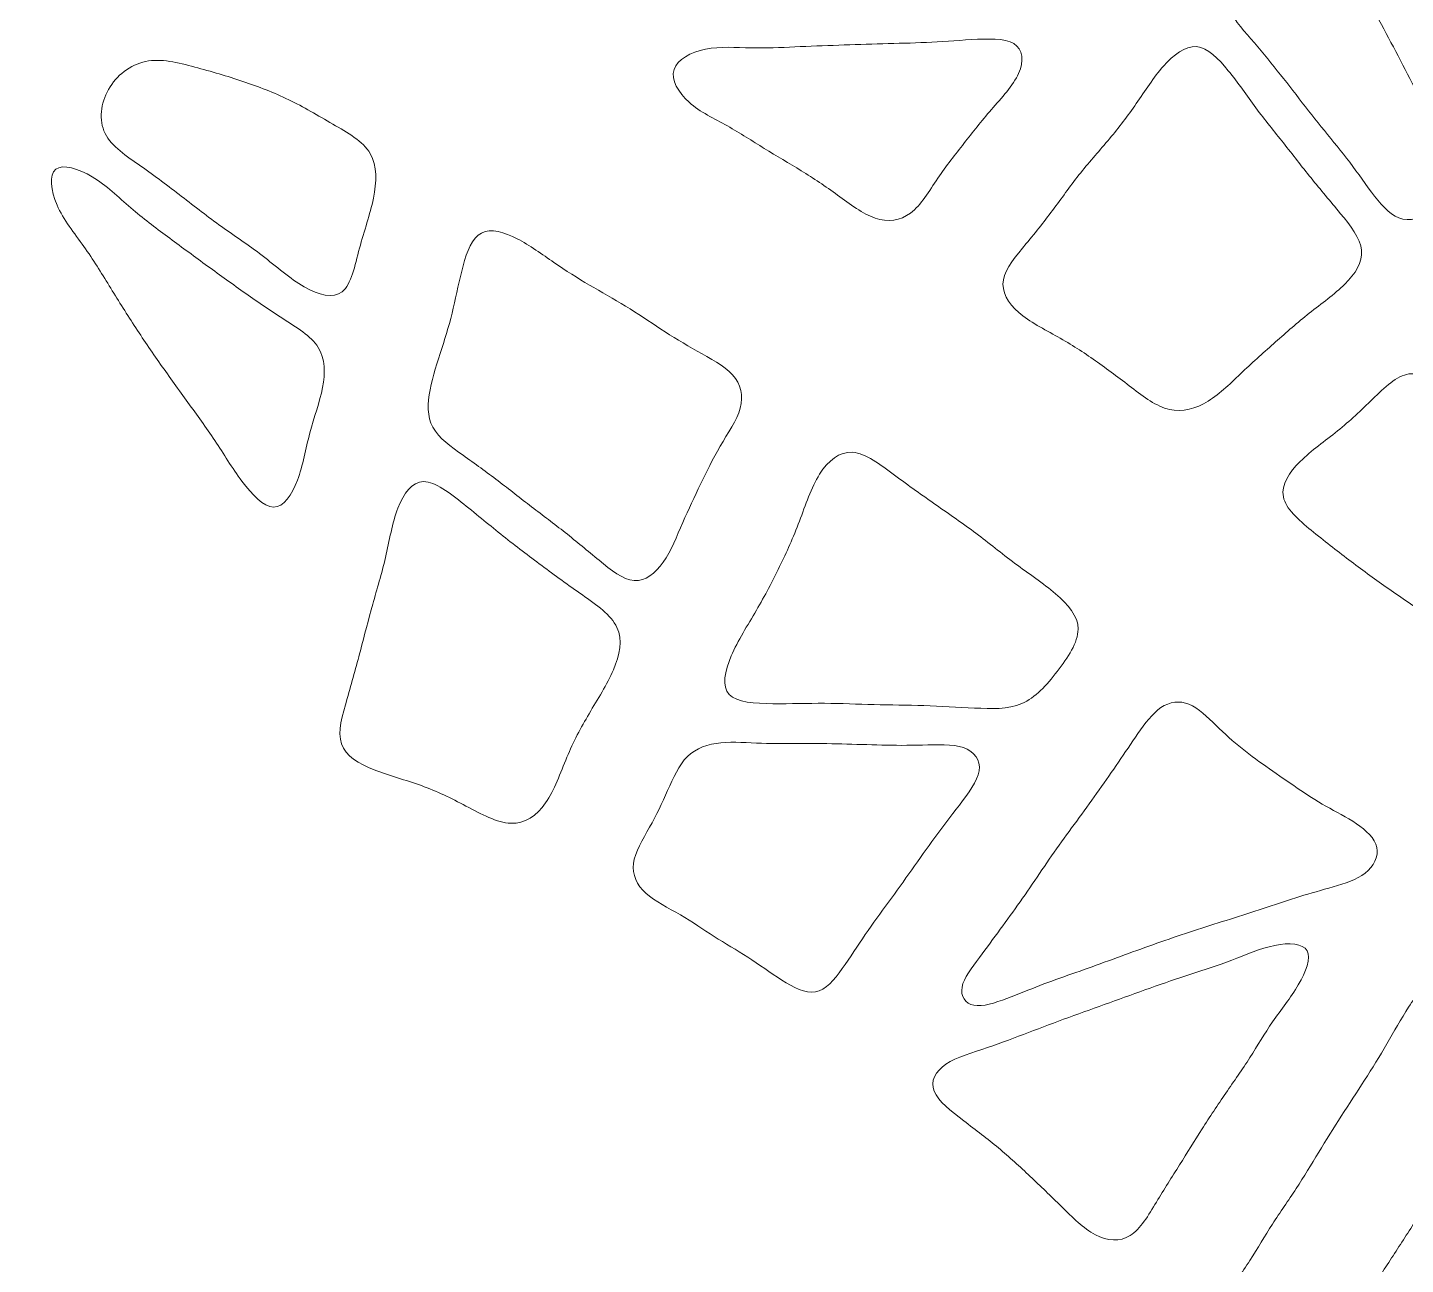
# Model space of a CAD drawing. Header units: inches. Extents: x 36 to 79.2, y 17.3 to 55.9.
# Drawn here: x 57.2 to 64.06, y 22.3 to 28.46 of the extents above; entities that cross this region are included whole.
import ezdxf

# ---------------------------------------------------------------- set-up
doc = ezdxf.new("R2010")
doc.units = ezdxf.units.IN
doc.layers.add('01_ORIGINAL_CAD', color=7, linetype='CONTINUOUS', lineweight=20)
doc.layers.add('10_EXTENSION_MASSES', color=7, linetype='CONTINUOUS', lineweight=15)

msp = doc.modelspace()

# ---------------------------------------------------------------- linework, layer by layer
at = {"layer": '01_ORIGINAL_CAD'}
msp.add_lwpolyline([(53.6498, 30.945, -0.14301), (60.2429, 31.6303, -0.286424), (65.3601, 28.4306), (66.4807, 23.8898, -0.272091), (64.8996, 18.9541), (63.6613, 17.5325)], format="xyb", dxfattribs=at)
at = {"layer": '10_EXTENSION_MASSES'}
for points, knots in [([(63.1815, 28.5664), (63.1677, 28.6222), (63.1906, 28.6784), (63.2282, 28.7312), (63.2658, 28.784), (63.318, 28.8334), (63.365, 28.8911), (63.4119, 28.9489), (63.4537, 29.0151), (63.5009, 29.0412), (63.548, 29.0673), (63.6004, 29.0533), (63.6421, 29.01), (63.6837, 28.9666), (63.7146, 28.8938), (63.7467, 28.8292), (63.7787, 28.7645), (63.8119, 28.7079), (63.845, 28.6501), (63.8781, 28.5922), (63.911, 28.5331), (63.9432, 28.4734), (63.9753, 28.4137), (64.0067, 28.3534), (64.0378, 28.2934), (64.0688, 28.2333), (64.0995, 28.1734), (64.1309, 28.1138), (64.1622, 28.0541), (64.1943, 27.9947), (64.2304, 27.9339), (64.2666, 27.8731), (64.3067, 27.8111), (64.3123, 27.7521), (64.3178, 27.6931), (64.2886, 27.6372), (64.2411, 27.5888), (64.1935, 27.5404), (64.1274, 27.4995), (64.0711, 27.5007), (64.0148, 27.5019), (63.9683, 27.5453), (63.9251, 27.5972), (63.8819, 27.6492), (63.8421, 27.7098), (63.801, 27.7656), (63.7599, 27.8213), (63.7174, 27.8722), (63.6751, 27.9244), (63.6328, 27.9765), (63.5905, 28.0299), (63.5489, 28.0833), (63.5073, 28.1366), (63.4663, 28.19), (63.4244, 28.2426), (63.3824, 28.2953), (63.3396, 28.3474), (63.2928, 28.4012), (63.2461, 28.455), (63.1954, 28.5105), (63.1815, 28.5664)], [0, 0, 0, 0, 0.05, 0.05, 0.05, 0.1, 0.1, 0.1, 0.15, 0.15, 0.15, 0.2, 0.2, 0.2, 0.25, 0.25, 0.25, 0.3, 0.3, 0.3, 0.35, 0.35, 0.35, 0.4, 0.4, 0.4, 0.45, 0.45, 0.45, 0.5, 0.5, 0.5, 0.55, 0.55, 0.55, 0.6, 0.6, 0.6, 0.65, 0.65, 0.65, 0.7, 0.7, 0.7, 0.75, 0.75, 0.75, 0.8, 0.8, 0.8, 0.85, 0.85, 0.85, 0.9, 0.9, 0.9, 0.95, 0.95, 0.95, 1, 1, 1, 1]), ([(60.4937, 28.0851), (60.4394, 28.1338), (60.4028, 28.1981), (60.4184, 28.2484), (60.4341, 28.2987), (60.5021, 28.3351), (60.5754, 28.3498), (60.6487, 28.3646), (60.7273, 28.3577), (60.8022, 28.3561), (60.8771, 28.3545), (60.9483, 28.3582), (61.0205, 28.3614), (61.0927, 28.3646), (61.166, 28.3673), (61.2392, 28.3699), (61.3125, 28.3725), (61.3858, 28.3751), (61.4586, 28.3771), (61.5314, 28.379), (61.6037, 28.3802), (61.676, 28.3837), (61.7484, 28.3871), (61.8208, 28.3928), (61.9002, 28.3974), (61.9795, 28.402), (62.0659, 28.4055), (62.1116, 28.3774), (62.1573, 28.3494), (62.1623, 28.2897), (62.1356, 28.2291), (62.1088, 28.1685), (62.0503, 28.1069), (61.9997, 28.0487), (61.9491, 27.9906), (61.9066, 27.9358), (61.8632, 27.8806), (61.8198, 27.8253), (61.7755, 27.7696), (61.7328, 27.7065), (61.69, 27.6433), (61.6488, 27.5727), (61.5973, 27.5337), (61.5458, 27.4947), (61.484, 27.4873), (61.4213, 27.5082), (61.3586, 27.5291), (61.295, 27.5782), (61.2337, 27.6226), (61.1724, 27.6669), (61.1134, 27.7065), (61.0525, 27.7442), (60.9917, 27.7819), (60.9289, 27.8179), (60.8684, 27.8552), (60.8079, 27.8926), (60.7496, 27.9314), (60.6846, 27.9673), (60.6197, 28.0033), (60.5479, 28.0364), (60.4937, 28.0851)], [0, 0, 0, 0, 0.05, 0.05, 0.05, 0.1, 0.1, 0.1, 0.15, 0.15, 0.15, 0.2, 0.2, 0.2, 0.25, 0.25, 0.25, 0.3, 0.3, 0.3, 0.35, 0.35, 0.35, 0.4, 0.4, 0.4, 0.45, 0.45, 0.45, 0.5, 0.5, 0.5, 0.55, 0.55, 0.55, 0.6, 0.6, 0.6, 0.65, 0.65, 0.65, 0.7, 0.7, 0.7, 0.75, 0.75, 0.75, 0.8, 0.8, 0.8, 0.85, 0.85, 0.85, 0.9, 0.9, 0.9, 0.95, 0.95, 0.95, 1, 1, 1, 1]), ([(62.0594, 27.2006), (62.0696, 27.2597), (62.1235, 27.3212), (62.1733, 27.3811), (62.2232, 27.4409), (62.269, 27.4991), (62.3129, 27.558), (62.3567, 27.6169), (62.3986, 27.6766), (62.4448, 27.7342), (62.4909, 27.7918), (62.5413, 27.8474), (62.5884, 27.9037), (62.6355, 27.96), (62.6792, 28.017), (62.722, 28.0793), (62.7649, 28.1415), (62.8069, 28.2089), (62.8571, 28.2654), (62.9073, 28.3218), (62.9657, 28.3673), (63.0218, 28.3625), (63.0779, 28.3578), (63.1317, 28.3028), (63.1804, 28.2428), (63.2291, 28.1829), (63.2728, 28.1179), (63.3179, 28.0572), (63.363, 27.9965), (63.4097, 27.94), (63.4553, 27.8825), (63.501, 27.8249), (63.5456, 27.7662), (63.5926, 27.7081), (63.6395, 27.65), (63.6888, 27.5925), (63.7385, 27.532), (63.7881, 27.4714), (63.8383, 27.408), (63.8444, 27.3479), (63.8505, 27.2878), (63.8126, 27.2311), (63.7609, 27.1796), (63.7092, 27.1281), (63.6438, 27.0818), (63.584, 27.0347), (63.5242, 26.9875), (63.4701, 26.9394), (63.4157, 26.8911), (63.3612, 26.8429), (63.3065, 26.7944), (63.2513, 26.7422), (63.1961, 26.69), (63.1405, 26.6341), (63.0794, 26.5966), (63.0183, 26.5591), (62.9517, 26.5402), (62.887, 26.5548), (62.8223, 26.5695), (62.7595, 26.6178), (62.6984, 26.6644), (62.6373, 26.711), (62.578, 26.7558), (62.5181, 26.7978), (62.4582, 26.8397), (62.3978, 26.8788), (62.3308, 26.9167), (62.2637, 26.9546), (62.1899, 26.9914), (62.1363, 27.0381), (62.0827, 27.0848), (62.0492, 27.1415), (62.0594, 27.2006)], [0, 0, 0, 0, 0.041667, 0.041667, 0.041667, 0.083333, 0.083333, 0.083333, 0.125, 0.125, 0.125, 0.166667, 0.166667, 0.166667, 0.208333, 0.208333, 0.208333, 0.25, 0.25, 0.25, 0.291667, 0.291667, 0.291667, 0.333333, 0.333333, 0.333333, 0.375, 0.375, 0.375, 0.416667, 0.416667, 0.416667, 0.458333, 0.458333, 0.458333, 0.5, 0.5, 0.5, 0.541667, 0.541667, 0.541667, 0.583333, 0.583333, 0.583333, 0.625, 0.625, 0.625, 0.666667, 0.666667, 0.666667, 0.708333, 0.708333, 0.708333, 0.75, 0.75, 0.75, 0.791667, 0.791667, 0.791667, 0.833333, 0.833333, 0.833333, 0.875, 0.875, 0.875, 0.916667, 0.916667, 0.916667, 0.958333, 0.958333, 0.958333, 1, 1, 1, 1]), ([(57.5835, 27.9305), (57.5511, 27.9965), (57.5612, 28.0806), (57.6005, 28.1496), (57.6399, 28.2185), (57.7085, 28.2724), (57.7855, 28.2886), (57.8625, 28.3048), (57.9478, 28.2833), (58.0301, 28.261), (58.1125, 28.2386), (58.1918, 28.2154), (58.2698, 28.1893), (58.3478, 28.1632), (58.4244, 28.1342), (58.4984, 28.0983), (58.5724, 28.0623), (58.6438, 28.0195), (58.7177, 27.9767), (58.7917, 27.934), (58.8683, 27.8913), (58.9045, 27.8298), (58.9408, 27.7683), (58.9368, 27.6878), (58.9203, 27.6069), (58.9038, 27.5261), (58.8747, 27.4447), (58.8513, 27.3578), (58.828, 27.2709), (58.8104, 27.1784), (58.7653, 27.1418), (58.7202, 27.1053), (58.6476, 27.1248), (58.5763, 27.1656), (58.5051, 27.2064), (58.4352, 27.2687), (58.3665, 27.3217), (58.2978, 27.3747), (58.2302, 27.4184), (58.1636, 27.4661), (58.0969, 27.5137), (58.0312, 27.5653), (57.965, 27.6164), (57.8989, 27.6674), (57.8323, 27.7181), (57.7616, 27.7674), (57.6908, 27.8166), (57.616, 27.8645), (57.5835, 27.9305)], [0, 0, 0, 0, 0.0625, 0.0625, 0.0625, 0.125, 0.125, 0.125, 0.1875, 0.1875, 0.1875, 0.25, 0.25, 0.25, 0.3125, 0.3125, 0.3125, 0.375, 0.375, 0.375, 0.4375, 0.4375, 0.4375, 0.5, 0.5, 0.5, 0.5625, 0.5625, 0.5625, 0.625, 0.625, 0.625, 0.6875, 0.6875, 0.6875, 0.75, 0.75, 0.75, 0.8125, 0.8125, 0.8125, 0.875, 0.875, 0.875, 0.9375, 0.9375, 0.9375, 1, 1, 1, 1]), ([(57.3381, 27.7515), (57.3726, 27.7788), (57.4504, 27.7552), (57.5199, 27.7136), (57.5894, 27.6719), (57.6507, 27.6122), (57.7116, 27.5597), (57.7724, 27.5072), (57.8328, 27.4621), (57.8946, 27.4162), (57.9565, 27.3703), (58.0198, 27.3236), (58.0828, 27.2776), (58.1458, 27.2316), (58.2086, 27.1862), (58.2722, 27.1413), (58.3358, 27.0965), (58.4002, 27.0521), (58.4685, 27.0084), (58.5368, 26.9647), (58.6089, 26.9215), (58.6451, 26.8644), (58.6812, 26.8073), (58.6813, 26.7363), (58.6671, 26.6636), (58.653, 26.591), (58.6246, 26.5167), (58.6038, 26.4379), (58.583, 26.3592), (58.5698, 26.2759), (58.5423, 26.2031), (58.5149, 26.1303), (58.4731, 26.0681), (58.4233, 26.0682), (58.3735, 26.0684), (58.3156, 26.1309), (58.2657, 26.1974), (58.2159, 26.2639), (58.1742, 26.3343), (58.1307, 26.4001), (58.0871, 26.4659), (58.0417, 26.527), (57.9962, 26.5895), (57.9507, 26.652), (57.9051, 26.7158), (57.8603, 26.7798), (57.8155, 26.8439), (57.7714, 26.9082), (57.7287, 26.9736), (57.6859, 27.039), (57.6445, 27.1056), (57.6042, 27.1711), (57.5639, 27.2365), (57.5248, 27.3008), (57.4778, 27.3668), (57.4308, 27.4327), (57.376, 27.5005), (57.3441, 27.5733), (57.3123, 27.6462), (57.3036, 27.7242), (57.3381, 27.7515)], [0, 0, 0, 0, 0.05, 0.05, 0.05, 0.1, 0.1, 0.1, 0.15, 0.15, 0.15, 0.2, 0.2, 0.2, 0.25, 0.25, 0.25, 0.3, 0.3, 0.3, 0.35, 0.35, 0.35, 0.4, 0.4, 0.4, 0.45, 0.45, 0.45, 0.5, 0.5, 0.5, 0.55, 0.55, 0.55, 0.6, 0.6, 0.6, 0.65, 0.65, 0.65, 0.7, 0.7, 0.7, 0.75, 0.75, 0.75, 0.8, 0.8, 0.8, 0.85, 0.85, 0.85, 0.9, 0.9, 0.9, 0.95, 0.95, 0.95, 1, 1, 1, 1]), ([(59.217, 26.4662), (59.1875, 26.5204), (59.1899, 26.5859), (59.2029, 26.6536), (59.216, 26.7213), (59.2399, 26.7912), (59.2615, 26.8586), (59.2831, 26.9261), (59.3024, 26.991), (59.3186, 27.0597), (59.3349, 27.1283), (59.3479, 27.2007), (59.3675, 27.2711), (59.387, 27.3415), (59.413, 27.4099), (59.4596, 27.434), (59.5061, 27.4582), (59.5731, 27.4381), (59.6368, 27.4055), (59.7006, 27.3729), (59.7611, 27.3278), (59.8203, 27.2871), (59.8795, 27.2464), (59.9374, 27.21), (59.9969, 27.175), (60.0565, 27.1399), (60.1178, 27.1061), (60.1774, 27.0695), (60.237, 27.0329), (60.2949, 26.9935), (60.353, 26.9556), (60.4111, 26.9178), (60.4694, 26.8815), (60.5338, 26.8455), (60.5981, 26.8095), (60.6685, 26.7738), (60.7101, 26.7273), (60.7517, 26.6807), (60.7647, 26.6233), (60.7482, 26.5621), (60.7317, 26.501), (60.6859, 26.436), (60.6481, 26.3719), (60.6103, 26.3078), (60.5805, 26.2446), (60.5507, 26.1823), (60.5208, 26.1199), (60.4909, 26.0585), (60.4617, 25.9912), (60.4325, 25.9238), (60.4041, 25.8506), (60.3649, 25.7942), (60.3257, 25.7378), (60.2757, 25.6982), (60.2201, 25.7027), (60.1645, 25.7072), (60.1033, 25.7559), (60.0452, 25.8034), (59.9872, 25.851), (59.9322, 25.8974), (59.8766, 25.9414), (59.8209, 25.9855), (59.7646, 26.027), (59.7089, 26.0698), (59.6532, 26.1126), (59.5981, 26.1565), (59.5416, 26.1995), (59.485, 26.2425), (59.4269, 26.2844), (59.3673, 26.3268), (59.3076, 26.3692), (59.2464, 26.412), (59.217, 26.4662)], [0, 0, 0, 0, 0.041667, 0.041667, 0.041667, 0.083333, 0.083333, 0.083333, 0.125, 0.125, 0.125, 0.166667, 0.166667, 0.166667, 0.208333, 0.208333, 0.208333, 0.25, 0.25, 0.25, 0.291667, 0.291667, 0.291667, 0.333333, 0.333333, 0.333333, 0.375, 0.375, 0.375, 0.416667, 0.416667, 0.416667, 0.458333, 0.458333, 0.458333, 0.5, 0.5, 0.5, 0.541667, 0.541667, 0.541667, 0.583333, 0.583333, 0.583333, 0.625, 0.625, 0.625, 0.666667, 0.666667, 0.666667, 0.708333, 0.708333, 0.708333, 0.75, 0.75, 0.75, 0.791667, 0.791667, 0.791667, 0.833333, 0.833333, 0.833333, 0.875, 0.875, 0.875, 0.916667, 0.916667, 0.916667, 0.958333, 0.958333, 0.958333, 1, 1, 1, 1]), ([(63.4546, 26.1199), (63.443, 26.179), (63.4839, 26.2414), (63.5388, 26.2961), (63.5936, 26.3508), (63.6625, 26.3977), (63.7245, 26.4478), (63.7865, 26.4979), (63.8416, 26.5512), (63.8999, 26.6075), (63.9583, 26.6639), (64.0199, 26.7232), (64.0803, 26.732), (64.1407, 26.7408), (64.1999, 26.699), (64.2535, 26.6429), (64.3071, 26.5869), (64.3551, 26.5165), (64.4034, 26.4521), (64.4517, 26.3878), (64.5004, 26.3294), (64.5492, 26.2695), (64.5981, 26.2097), (64.6472, 26.1483), (64.6954, 26.0869), (64.7436, 26.0255), (64.7909, 25.964), (64.8384, 25.9025), (64.8859, 25.841), (64.9337, 25.7794), (64.9855, 25.7159), (65.0372, 25.6524), (65.093, 25.5869), (65.1046, 25.5202), (65.1162, 25.4535), (65.0836, 25.3857), (65.0251, 25.3416), (64.9667, 25.2976), (64.8824, 25.2774), (64.8026, 25.2787), (64.7228, 25.28), (64.6474, 25.3028), (64.5733, 25.3272), (64.4992, 25.3516), (64.4263, 25.3777), (64.3579, 25.413), (64.2895, 25.4484), (64.2256, 25.4931), (64.161, 25.5372), (64.0964, 25.5813), (64.031, 25.6248), (63.9676, 25.6693), (63.9043, 25.7139), (63.8429, 25.7594), (63.781, 25.8062), (63.7191, 25.853), (63.6567, 25.9011), (63.5934, 25.953), (63.5302, 26.005), (63.4662, 26.0608), (63.4546, 26.1199)], [0, 0, 0, 0, 0.05, 0.05, 0.05, 0.1, 0.1, 0.1, 0.15, 0.15, 0.15, 0.2, 0.2, 0.2, 0.25, 0.25, 0.25, 0.3, 0.3, 0.3, 0.35, 0.35, 0.35, 0.4, 0.4, 0.4, 0.45, 0.45, 0.45, 0.5, 0.5, 0.5, 0.55, 0.55, 0.55, 0.6, 0.6, 0.6, 0.65, 0.65, 0.65, 0.7, 0.7, 0.7, 0.75, 0.75, 0.75, 0.8, 0.8, 0.8, 0.85, 0.85, 0.85, 0.9, 0.9, 0.9, 0.95, 0.95, 0.95, 1, 1, 1, 1]), ([(62.1508, 25.0894), (62.0819, 25.06), (61.9993, 25.0634), (61.9157, 25.0677), (61.8321, 25.0719), (61.7475, 25.077), (61.6638, 25.0797), (61.5802, 25.0823), (61.4975, 25.0826), (61.4156, 25.0847), (61.3336, 25.0868), (61.2522, 25.0907), (61.1687, 25.0911), (61.0852, 25.0914), (60.9994, 25.0883), (60.9109, 25.0893), (60.8224, 25.0902), (60.7311, 25.0952), (60.6934, 25.1354), (60.6556, 25.1757), (60.6713, 25.2511), (60.7038, 25.3273), (60.7362, 25.4034), (60.7854, 25.4802), (60.8287, 25.5543), (60.872, 25.6283), (60.9093, 25.6996), (60.9445, 25.7719), (60.9797, 25.8442), (61.0127, 25.9175), (61.0432, 25.9979), (61.0738, 26.0783), (61.1018, 26.1659), (61.144, 26.2329), (61.1863, 26.3), (61.2429, 26.3466), (61.308, 26.3416), (61.3731, 26.3366), (61.4468, 26.2801), (61.5174, 26.2277), (61.5881, 26.1753), (61.6558, 26.1271), (61.7233, 26.08), (61.7908, 26.0329), (61.8581, 25.987), (61.9227, 25.9383), (61.9873, 25.8897), (62.0492, 25.8385), (62.1169, 25.7883), (62.1846, 25.7382), (62.2581, 25.6892), (62.32, 25.6362), (62.3819, 25.5832), (62.4323, 25.5264), (62.432, 25.4603), (62.4317, 25.3942), (62.3807, 25.3189), (62.3277, 25.25), (62.2747, 25.1812), (62.2196, 25.1189), (62.1508, 25.0894)], [0, 0, 0, 0, 0.05, 0.05, 0.05, 0.1, 0.1, 0.1, 0.15, 0.15, 0.15, 0.2, 0.2, 0.2, 0.25, 0.25, 0.25, 0.3, 0.3, 0.3, 0.35, 0.35, 0.35, 0.4, 0.4, 0.4, 0.45, 0.45, 0.45, 0.5, 0.5, 0.5, 0.55, 0.55, 0.55, 0.6, 0.6, 0.6, 0.65, 0.65, 0.65, 0.7, 0.7, 0.7, 0.75, 0.75, 0.75, 0.8, 0.8, 0.8, 0.85, 0.85, 0.85, 0.9, 0.9, 0.9, 0.95, 0.95, 0.95, 1, 1, 1, 1]), ([(58.7615, 24.8895), (58.7409, 24.9503), (58.7661, 25.0333), (58.7896, 25.1143), (58.8131, 25.1953), (58.835, 25.2744), (58.8556, 25.3527), (58.8762, 25.431), (58.8956, 25.5084), (58.9171, 25.5846), (58.9385, 25.6608), (58.962, 25.7357), (58.981, 25.8181), (59, 25.9004), (59.0144, 25.9902), (59.0426, 26.0638), (59.0708, 26.1375), (59.1128, 26.195), (59.1706, 26.1953), (59.2284, 26.1956), (59.3019, 26.1385), (59.3706, 26.0835), (59.4393, 26.0284), (59.5032, 25.9753), (59.5669, 25.9246), (59.6306, 25.8739), (59.6942, 25.8256), (59.7594, 25.7772), (59.8246, 25.7289), (59.8915, 25.6804), (59.9616, 25.631), (60.0316, 25.5817), (60.1048, 25.5314), (60.1338, 25.469), (60.1629, 25.4065), (60.1478, 25.3319), (60.1164, 25.2579), (60.0849, 25.1839), (60.0372, 25.1106), (59.9953, 25.0395), (59.9534, 24.9684), (59.9173, 24.8997), (59.8847, 24.8221), (59.852, 24.7444), (59.8228, 24.658), (59.7785, 24.5948), (59.7343, 24.5316), (59.675, 24.4915), (59.6056, 24.4936), (59.5363, 24.4957), (59.4568, 24.5398), (59.3819, 24.5792), (59.307, 24.6185), (59.2368, 24.6531), (59.1597, 24.681), (59.0826, 24.709), (58.9987, 24.7303), (58.9235, 24.7603), (58.8484, 24.7903), (58.7821, 24.8288), (58.7615, 24.8895)], [0, 0, 0, 0, 0.05, 0.05, 0.05, 0.1, 0.1, 0.1, 0.15, 0.15, 0.15, 0.2, 0.2, 0.2, 0.25, 0.25, 0.25, 0.3, 0.3, 0.3, 0.35, 0.35, 0.35, 0.4, 0.4, 0.4, 0.45, 0.45, 0.45, 0.5, 0.5, 0.5, 0.55, 0.55, 0.55, 0.6, 0.6, 0.6, 0.65, 0.65, 0.65, 0.7, 0.7, 0.7, 0.75, 0.75, 0.75, 0.8, 0.8, 0.8, 0.85, 0.85, 0.85, 0.9, 0.9, 0.9, 0.95, 0.95, 0.95, 1, 1, 1, 1]), ([(61.8537, 23.6773), (61.8621, 23.7221), (61.9029, 23.7746), (61.94, 23.824), (61.9771, 23.8735), (62.0105, 23.9199), (62.0438, 23.9656), (62.0771, 24.0113), (62.1103, 24.0563), (62.1429, 24.1025), (62.1756, 24.1488), (62.2076, 24.1961), (62.2397, 24.2434), (62.2717, 24.2906), (62.3037, 24.3377), (62.3368, 24.3839), (62.3698, 24.4302), (62.4039, 24.4756), (62.4374, 24.5215), (62.471, 24.5674), (62.504, 24.6138), (62.5366, 24.6598), (62.5692, 24.7059), (62.6014, 24.7516), (62.6331, 24.7979), (62.6647, 24.8443), (62.6959, 24.8914), (62.73, 24.9405), (62.7642, 24.9896), (62.8015, 25.0407), (62.8448, 25.0697), (62.8881, 25.0987), (62.9374, 25.1055), (62.9843, 25.0865), (63.0313, 25.0676), (63.0759, 25.0228), (63.1192, 24.9811), (63.1626, 24.9394), (63.2046, 24.9007), (63.2487, 24.8652), (63.2927, 24.8297), (63.3386, 24.7974), (63.3849, 24.7651), (63.4311, 24.7329), (63.4777, 24.7006), (63.5242, 24.6691), (63.5708, 24.6376), (63.6173, 24.6069), (63.6671, 24.5786), (63.7169, 24.5503), (63.7699, 24.5244), (63.8184, 24.4914), (63.8668, 24.4584), (63.9106, 24.4183), (63.9202, 24.3734), (63.9298, 24.3285), (63.9052, 24.2788), (63.8628, 24.2451), (63.8205, 24.2113), (63.7603, 24.1935), (63.7029, 24.177), (63.6455, 24.1604), (63.5908, 24.1451), (63.5365, 24.1284), (63.4822, 24.1116), (63.4284, 24.0935), (63.3742, 24.0757), (63.32, 24.0578), (63.2655, 24.0403), (63.2111, 24.0229), (63.1566, 24.0055), (63.1022, 23.9882), (63.0478, 23.9706), (62.9934, 23.9531), (62.9391, 23.9354), (62.8851, 23.9168), (62.8311, 23.8983), (62.7774, 23.8789), (62.7237, 23.8595), (62.67, 23.84), (62.6163, 23.8204), (62.5625, 23.8009), (62.5087, 23.7814), (62.4548, 23.7619), (62.4012, 23.743), (62.3476, 23.7242), (62.2945, 23.7058), (62.2412, 23.6853), (62.188, 23.6647), (62.1347, 23.6419), (62.0767, 23.6203), (62.0187, 23.5987), (61.9558, 23.5783), (61.9125, 23.5867), (61.8691, 23.5951), (61.8452, 23.6324), (61.8537, 23.6773)], [0, 0, 0, 0, 0.03125, 0.03125, 0.03125, 0.0625, 0.0625, 0.0625, 0.09375, 0.09375, 0.09375, 0.125, 0.125, 0.125, 0.15625, 0.15625, 0.15625, 0.1875, 0.1875, 0.1875, 0.21875, 0.21875, 0.21875, 0.25, 0.25, 0.25, 0.28125, 0.28125, 0.28125, 0.3125, 0.3125, 0.3125, 0.34375, 0.34375, 0.34375, 0.375, 0.375, 0.375, 0.40625, 0.40625, 0.40625, 0.4375, 0.4375, 0.4375, 0.46875, 0.46875, 0.46875, 0.5, 0.5, 0.5, 0.53125, 0.53125, 0.53125, 0.5625, 0.5625, 0.5625, 0.59375, 0.59375, 0.59375, 0.625, 0.625, 0.625, 0.65625, 0.65625, 0.65625, 0.6875, 0.6875, 0.6875, 0.71875, 0.71875, 0.71875, 0.75, 0.75, 0.75, 0.78125, 0.78125, 0.78125, 0.8125, 0.8125, 0.8125, 0.84375, 0.84375, 0.84375, 0.875, 0.875, 0.875, 0.90625, 0.90625, 0.90625, 0.9375, 0.9375, 0.9375, 0.96875, 0.96875, 0.96875, 1, 1, 1, 1]), ([(60.2786, 24.1447), (60.2333, 24.1861), (60.209, 24.2372), (60.2164, 24.2937), (60.2239, 24.3503), (60.2629, 24.4124), (60.2966, 24.4733), (60.3303, 24.5342), (60.3587, 24.5939), (60.3866, 24.6563), (60.4146, 24.7186), (60.4421, 24.7837), (60.4852, 24.8259), (60.5283, 24.8682), (60.5871, 24.8877), (60.6516, 24.8942), (60.7161, 24.9008), (60.7864, 24.8943), (60.8545, 24.8919), (60.9226, 24.8895), (60.9885, 24.891), (61.0549, 24.8913), (61.1213, 24.8915), (61.1882, 24.8905), (61.2548, 24.8887), (61.3214, 24.887), (61.3878, 24.8846), (61.4536, 24.8831), (61.5194, 24.8816), (61.5846, 24.881), (61.6561, 24.883), (61.7277, 24.885), (61.8056, 24.8896), (61.8604, 24.8702), (61.9152, 24.8509), (61.9469, 24.8076), (61.939, 24.7551), (61.9311, 24.7026), (61.8838, 24.641), (61.8402, 24.5842), (61.7967, 24.5273), (61.7568, 24.4752), (61.718, 24.4223), (61.6792, 24.3693), (61.6415, 24.3155), (61.6031, 24.2615), (61.5648, 24.2075), (61.526, 24.1533), (61.4871, 24.1001), (61.4483, 24.0469), (61.4094, 23.9947), (61.3714, 23.9391), (61.3334, 23.8835), (61.2964, 23.8245), (61.2566, 23.7693), (61.2169, 23.7141), (61.1743, 23.6627), (61.1235, 23.6531), (61.0726, 23.6435), (61.0135, 23.6757), (60.9558, 23.7122), (60.8981, 23.7488), (60.842, 23.7897), (60.7857, 23.8262), (60.7295, 23.8626), (60.6732, 23.8945), (60.6184, 23.9294), (60.5636, 23.9643), (60.5103, 24.0021), (60.4504, 24.0369), (60.3905, 24.0717), (60.324, 24.1034), (60.2786, 24.1447)], [0, 0, 0, 0, 0.041667, 0.041667, 0.041667, 0.083333, 0.083333, 0.083333, 0.125, 0.125, 0.125, 0.166667, 0.166667, 0.166667, 0.208333, 0.208333, 0.208333, 0.25, 0.25, 0.25, 0.291667, 0.291667, 0.291667, 0.333333, 0.333333, 0.333333, 0.375, 0.375, 0.375, 0.416667, 0.416667, 0.416667, 0.458333, 0.458333, 0.458333, 0.5, 0.5, 0.5, 0.541667, 0.541667, 0.541667, 0.583333, 0.583333, 0.583333, 0.625, 0.625, 0.625, 0.666667, 0.666667, 0.666667, 0.708333, 0.708333, 0.708333, 0.75, 0.75, 0.75, 0.791667, 0.791667, 0.791667, 0.833333, 0.833333, 0.833333, 0.875, 0.875, 0.875, 0.916667, 0.916667, 0.916667, 0.958333, 0.958333, 0.958333, 1, 1, 1, 1]), ([(63.1557, 21.7723), (63.115, 21.8331), (63.0853, 21.8909), (63.0886, 21.9512), (63.0918, 22.0114), (63.128, 22.0741), (63.1673, 22.1351), (63.2066, 22.1962), (63.249, 22.2556), (63.2878, 22.3157), (63.3265, 22.3759), (63.3614, 22.4368), (63.3997, 22.4963), (63.438, 22.5558), (63.4797, 22.614), (63.5186, 22.6736), (63.5575, 22.7332), (63.5938, 22.7941), (63.6307, 22.8546), (63.6677, 22.915), (63.7053, 22.975), (63.7435, 23.0346), (63.7818, 23.0942), (63.8207, 23.1536), (63.859, 23.2133), (63.8974, 23.2731), (63.935, 23.3334), (63.9708, 23.3946), (64.0067, 23.4559), (64.0406, 23.5181), (64.0788, 23.5779), (64.117, 23.6376), (64.1594, 23.6947), (64.1989, 23.7535), (64.2384, 23.8122), (64.2749, 23.8726), (64.3109, 23.9371), (64.3469, 24.0015), (64.3824, 24.0702), (64.4275, 24.1158), (64.4726, 24.1613), (64.5272, 24.1838), (64.5899, 24.1795), (64.6525, 24.1753), (64.7231, 24.1442), (64.7921, 24.1092), (64.8612, 24.0741), (64.9286, 24.035), (64.9708, 23.9839), (65.0129, 23.9328), (65.0296, 23.8698), (65.0137, 23.8083), (64.9978, 23.7469), (64.9493, 23.687), (64.9025, 23.6288), (64.8557, 23.5706), (64.8108, 23.514), (64.7675, 23.4569), (64.7243, 23.3998), (64.6828, 23.3422), (64.6414, 23.284), (64.6, 23.2259), (64.5588, 23.1672), (64.5178, 23.1084), (64.4769, 23.0496), (64.4362, 22.9907), (64.3954, 22.9318), (64.3546, 22.873), (64.3137, 22.8142), (64.2735, 22.755), (64.2333, 22.6957), (64.1938, 22.636), (64.1547, 22.576), (64.1157, 22.5161), (64.0769, 22.4559), (64.038, 22.3957), (63.9991, 22.3356), (63.96, 22.2755), (63.9215, 22.2151), (63.883, 22.1546), (63.845, 22.0938), (63.8076, 22.0336), (63.7701, 21.9733), (63.7332, 21.9136), (63.6974, 21.8499), (63.6616, 21.7861), (63.6269, 21.7182), (63.5875, 21.6549), (63.5481, 21.5915), (63.504, 21.5328), (63.4552, 21.5218), (63.4065, 21.5108), (63.3531, 21.5474), (63.3006, 21.5976), (63.2481, 21.6478), (63.1964, 21.7115), (63.1557, 21.7723)], [0, 0, 0, 0, 0.03125, 0.03125, 0.03125, 0.0625, 0.0625, 0.0625, 0.09375, 0.09375, 0.09375, 0.125, 0.125, 0.125, 0.15625, 0.15625, 0.15625, 0.1875, 0.1875, 0.1875, 0.21875, 0.21875, 0.21875, 0.25, 0.25, 0.25, 0.28125, 0.28125, 0.28125, 0.3125, 0.3125, 0.3125, 0.34375, 0.34375, 0.34375, 0.375, 0.375, 0.375, 0.40625, 0.40625, 0.40625, 0.4375, 0.4375, 0.4375, 0.46875, 0.46875, 0.46875, 0.5, 0.5, 0.5, 0.53125, 0.53125, 0.53125, 0.5625, 0.5625, 0.5625, 0.59375, 0.59375, 0.59375, 0.625, 0.625, 0.625, 0.65625, 0.65625, 0.65625, 0.6875, 0.6875, 0.6875, 0.71875, 0.71875, 0.71875, 0.75, 0.75, 0.75, 0.78125, 0.78125, 0.78125, 0.8125, 0.8125, 0.8125, 0.84375, 0.84375, 0.84375, 0.875, 0.875, 0.875, 0.90625, 0.90625, 0.90625, 0.9375, 0.9375, 0.9375, 0.96875, 0.96875, 0.96875, 1, 1, 1, 1]), ([(61.7143, 23.1586), (61.6942, 23.2083), (61.7201, 23.2572), (61.7735, 23.293), (61.8269, 23.3289), (61.9078, 23.3518), (61.9806, 23.3761), (62.0535, 23.4004), (62.1184, 23.426), (62.1844, 23.4513), (62.2504, 23.4766), (62.3175, 23.5016), (62.385, 23.5262), (62.4524, 23.5507), (62.5202, 23.5749), (62.5877, 23.5993), (62.6553, 23.6238), (62.7227, 23.6486), (62.7905, 23.6726), (62.8583, 23.6965), (62.9266, 23.7195), (62.9938, 23.7414), (63.0611, 23.7633), (63.1273, 23.7841), (63.1971, 23.811), (63.2669, 23.8378), (63.3402, 23.8706), (63.4115, 23.8849), (63.4828, 23.8993), (63.552, 23.8954), (63.5731, 23.8588), (63.5941, 23.8222), (63.5669, 23.7529), (63.529, 23.6886), (63.4911, 23.6242), (63.4425, 23.5646), (63.4013, 23.5049), (63.36, 23.4453), (63.3261, 23.3855), (63.2883, 23.3263), (63.2505, 23.2671), (63.2087, 23.2085), (63.168, 23.1492), (63.1272, 23.09), (63.0875, 23.0301), (63.0494, 22.9705), (63.0113, 22.9108), (62.9749, 22.8512), (62.9374, 22.7914), (62.8999, 22.7315), (62.8613, 22.6712), (62.822, 22.6063), (62.7827, 22.5414), (62.7428, 22.4719), (62.6915, 22.4396), (62.6402, 22.4074), (62.5776, 22.4125), (62.5182, 22.4433), (62.4589, 22.4742), (62.4027, 22.5308), (62.3492, 22.5837), (62.2956, 22.6367), (62.2447, 22.6859), (62.1931, 22.7345), (62.1415, 22.783), (62.0893, 22.8308), (62.0348, 22.8761), (61.9803, 22.9215), (61.9234, 22.9644), (61.8619, 23.0112), (61.8004, 23.0581), (61.7344, 23.1088), (61.7143, 23.1586)], [0, 0, 0, 0, 0.041667, 0.041667, 0.041667, 0.083333, 0.083333, 0.083333, 0.125, 0.125, 0.125, 0.166667, 0.166667, 0.166667, 0.208333, 0.208333, 0.208333, 0.25, 0.25, 0.25, 0.291667, 0.291667, 0.291667, 0.333333, 0.333333, 0.333333, 0.375, 0.375, 0.375, 0.416667, 0.416667, 0.416667, 0.458333, 0.458333, 0.458333, 0.5, 0.5, 0.5, 0.541667, 0.541667, 0.541667, 0.583333, 0.583333, 0.583333, 0.625, 0.625, 0.625, 0.666667, 0.666667, 0.666667, 0.708333, 0.708333, 0.708333, 0.75, 0.75, 0.75, 0.791667, 0.791667, 0.791667, 0.833333, 0.833333, 0.833333, 0.875, 0.875, 0.875, 0.916667, 0.916667, 0.916667, 0.958333, 0.958333, 0.958333, 1, 1, 1, 1])]:
    msp.add_open_spline(points, degree=3, knots=knots, dxfattribs=at)

doc.saveas('drawing.dxf')
